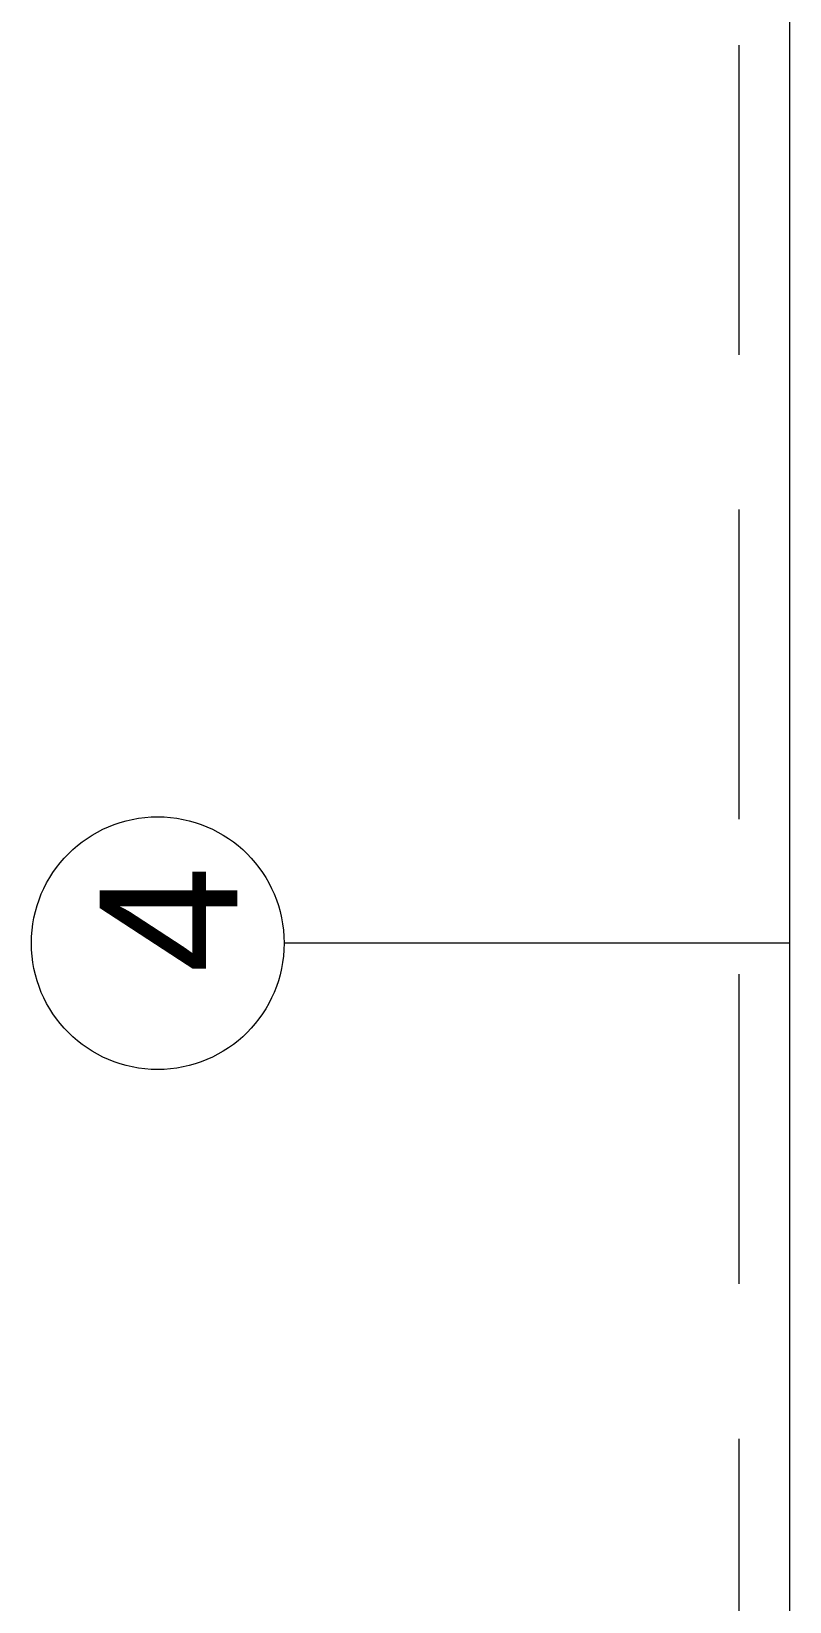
# Model space of a CAD drawing. Header units: metres. Extents: x -355 to 973, y -73 to 238.
# Drawn here: x 699.296 to 701.132, y 212.628 to 216.431 of the extents above; entities that cross this region are included whole.
import ezdxf

# ---------------------------------------------------------------- set-up
doc = ezdxf.new("R2010")
doc.units = ezdxf.units.M
doc.header["$LTSCALE"] = 3
doc.header["$MEASUREMENT"] = 0
doc.linetypes.add('1', pattern=[30, 6, 6, 6, 6, 6])
doc.linetypes.add('202$0$HIDDEN', pattern=[0.375, 0.25, -0.125])
doc.layers.add('05', color=21, linetype='Continuous', lineweight=5)
doc.styles.get("Standard").update_dxf_attribs({"font": 'arial.ttf'})

msp = doc.modelspace()

# ---------------------------------------------------------------- linework, layer by layer
at = {"layer": '05', "linetype": '202$0$HIDDEN'}
msp.add_line((701.0093, 231.0225), (701.0093, 206.1455), dxfattribs=at)
at = {"layer": '05', "color": 0, "linetype": '1'}
msp.add_line((701.1323, 231.0225), (701.1323, 214.0225), dxfattribs=at)
at = {"layer": '05', "lineweight": 9}
msp.add_line((701.1323, 214.2225), (699.908, 214.2225), dxfattribs=at)
at = {"layer": '05', "color": 0, "linetype": '1'}
msp.add_lwpolyline([(714.0093, 206.1455), (714.0093, 231.0225), (701.1323, 231.0225), (701.1323, 206.1455)], close=True, dxfattribs=at)
at = {"layer": '05', "lineweight": 9}
msp.add_circle((699.602, 214.2225), 0.306, dxfattribs=at)

# ---------------------------------------------------------------- texts
at = {"layer": '05', "lineweight": 9, "insert": (699.7948, 214.1502), "char_height": 0.3338, "width": 2.976737, "attachment_point": 7, "rotation": 90}
msp.add_mtext('4', dxfattribs=at)

doc.saveas('drawing.dxf')
